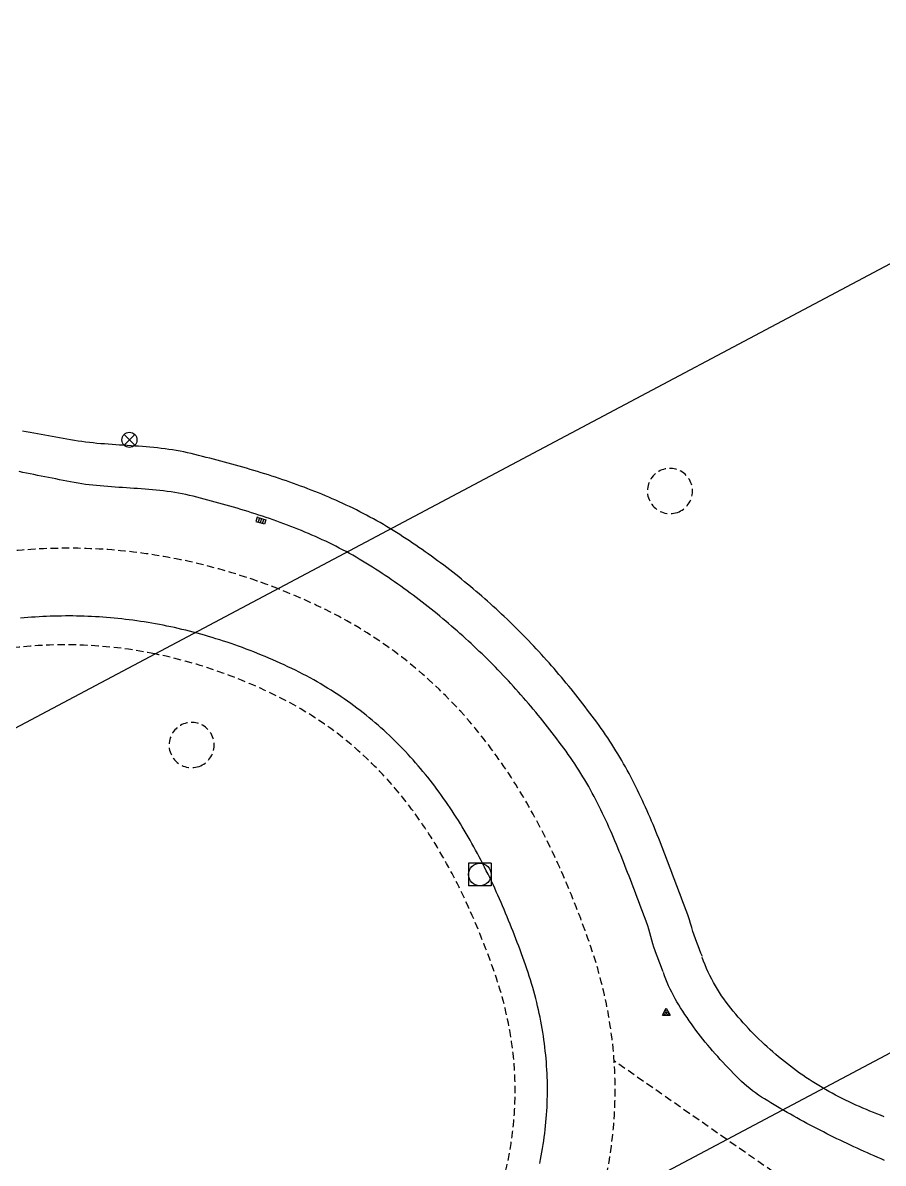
# Model space of a CAD drawing. Header units: millimetres. Extents: x 132999 to 134001, y 131000 to 132000.
# Drawn here: x 133584 to 133641.2, y 131421.4 to 131497.2 of the extents above; entities that cross this region are included whole.
import ezdxf

# ---------------------------------------------------------------- set-up
doc = ezdxf.new("R2010")
doc.units = ezdxf.units.MM
doc.linetypes.add('DASHED', pattern=[0.75, 0.5, -0.25])
doc.layers.get('0').update_dxf_attribs({"linetype": 'CONTINUOUS'})
for name, color, linetype in [('W0001', 6, 'DASHED'), ('W0008', 7, 'CONTINUOUS'), ('W0112', 1, 'DASHED'), ('W0120', 7, 'CONTINUOUS'), ('W0400', 7, 'CONTINUOUS'), ('W0420', 7, 'CONTINUOUS'), ('W0469', 7, 'CONTINUOUS'), ('W0851', 7, 'CONTINUOUS')]:
    doc.layers.add(name, color=color, linetype=linetype)

# ---------------------------------------------------------------- blocks, each defined once
blk = doc.blocks.new('T851')
for p, q in [((-0.25, -0.15), (0, 0.317)), ((0, 0.317), (0.25, -0.15)), ((-0.25, -0.15), (0.25, -0.15))]:
    blk.add_line(p, q)
for major_axis in [(-0.106, 0.106), (-0.0354, 0.0354), (-0.0236, 0.0236)]:
    blk.add_ellipse((0, 0), major_axis=major_axis, ratio=1, start_param=3.926991, end_param=10.210176)
blk = doc.blocks.new('T420')
for p, q in [((0.75, 0.75), (-0.75, 0.75)), ((-0.75, 0.75), (-0.75, -0.75)), ((0.75, 0.75), (0.75, -0.75)), ((0.75, -0.75), (-0.75, -0.75))]:
    blk.add_line(p, q)
blk.add_ellipse((0, 0), major_axis=(-0.53, 0.53), ratio=1, start_param=3.926991, end_param=10.210176)
blk = doc.blocks.new('T400')
for p, q in [((-0.15, 0.3), (0.15, 0.3)), ((-0.15, -0.25), (-0.15, 0.3)), ((-0.15, 0.15), (0.15, 0.15)), ((-0.15, 0), (0.15, 0)), ((0.15, 0.3), (0.15, -0.25)), ((-0.15, -0.15), (0.15, -0.15)), ((-0.15, -0.25), (-0.15, -0.3)), ((-0.15, -0.3), (0.15, -0.3)), ((0.15, -0.3), (0.15, -0.25))]:
    blk.add_line(p, q)
blk = doc.blocks.new('T469')
at = {"color": 0, "linetype": 'Continuous', "flags": 128}
for points in [[(-0.354, 0.354), (0.354, -0.354)], [(-0.354, -0.354), (0.354, 0.354)]]:
    blk.add_lwpolyline(points, dxfattribs=at)
at = {"color": 0, "linetype": 'Continuous'}
blk.add_circle((0, 0), 0.5, dxfattribs=at)

msp = doc.modelspace()

# ---------------------------------------------------------------- linework, layer by layer
at = {"layer": 'W0001', "flags": 128}
for points in [[(133600.987, 131459.545), (133600.705, 131459.654), (133600.423, 131459.762), (133600.141, 131459.867), (133599.858, 131459.97), (133599.576, 131460.07), (133599.293, 131460.168), (133599.011, 131460.264), (133598.728, 131460.358), (133598.445, 131460.449), (133598.161, 131460.539), (133597.878, 131460.625), (133597.595, 131460.71), (133597.311, 131460.792), (133597.028, 131460.872), (133596.744, 131460.95), (133596.46, 131461.025), (133596.176, 131461.098), (133595.892, 131461.169), (133595.608, 131461.238), (133595.324, 131461.304), (133595.039, 131461.368), (133594.755, 131461.43), (133594.471, 131461.489), (133594.186, 131461.547), (133593.902, 131461.602), (133593.617, 131461.654), (133593.333, 131461.705), (133593.048, 131461.753), (133592.763, 131461.799), (133592.479, 131461.843), (133592.194, 131461.884), (133591.909, 131461.923), (133591.624, 131461.96), (133591.34, 131461.995), (133591.055, 131462.028), (133590.77, 131462.058), (133590.486, 131462.086), (133590.201, 131462.112), (133589.916, 131462.135), (133589.632, 131462.156), (133589.347, 131462.176), (133589.063, 131462.192), (133588.778, 131462.207), (133588.494, 131462.22), (133588.21, 131462.23), (133587.926, 131462.238), (133587.642, 131462.244), (133587.358, 131462.248), (133587.074, 131462.249), (133586.79, 131462.249), (133586.506, 131462.246), (133586.223, 131462.241), (133585.939, 131462.234), (133585.656, 131462.225), (133585.373, 131462.213), (133585.09, 131462.2), (133584.807, 131462.184), (133584.524, 131462.167), (133584.241, 131462.147), (133583.959, 131462.125), (133583.677, 131462.101), (133583.395, 131462.074), (133583.113, 131462.046), (133582.831, 131462.016), (133582.549, 131461.984), (133582.268, 131461.949), (133581.987, 131461.913), (133581.706, 131461.874), (133581.425, 131461.833), (133581.144, 131461.791), (133580.864, 131461.746), (133580.584, 131461.699), (133580.304, 131461.651), (133580.024, 131461.6), (133579.745, 131461.547), (133579.466, 131461.493), (133579.186, 131461.436), (133578.908, 131461.377), (133578.629, 131461.317), (133578.351, 131461.254), (133578.073, 131461.19), (133577.795, 131461.123), (133577.517, 131461.055), (133577.24, 131460.985), (133576.963, 131460.912), (133576.686, 131460.838), (133576.409, 131460.762), (133576.133, 131460.685), (133575.857, 131460.605), (133575.581, 131460.523), (133575.305, 131460.44), (133575.03, 131460.354), (133574.755, 131460.267), (133574.48, 131460.178), (133574.206, 131460.087), (133573.931, 131459.994), (133573.657, 131459.9), (133573.384, 131459.804), (133573.11, 131459.705), (133572.837, 131459.605), (133572.564, 131459.504), (133572.291, 131459.4), (133572.019, 131459.295), (133571.747, 131459.188), (133571.475, 131459.079), (133571.203, 131458.969), (133570.932, 131458.856), (133570.661, 131458.742), (133570.39, 131458.627), (133570.119, 131458.509), (133569.849, 131458.39), (133569.579, 131458.269), (133569.309, 131458.147), (133569.04, 131458.022), (133568.77, 131457.897), (133568.498, 131457.767), (133568.22, 131457.633), (133567.941, 131457.495), (133567.664, 131457.356), (133567.389, 131457.213), (133567.115, 131457.069), (133566.844, 131456.923), (133566.574, 131456.774), (133566.307, 131456.624), (133566.041, 131456.471), (133565.777, 131456.316), (133565.515, 131456.159), (133565.255, 131455.999), (133564.998, 131455.838), (133564.742, 131455.674), (133564.488, 131455.508), (133564.236, 131455.34), (133563.986, 131455.17), (133563.738, 131454.998), (133563.493, 131454.823), (133563.249, 131454.647), (133563.007, 131454.468), (133562.768, 131454.287), (133562.531, 131454.103), (133562.295, 131453.918), (133562.062, 131453.73), (133561.831, 131453.541), (133561.603, 131453.349), (133561.376, 131453.155), (133561.152, 131452.959), (133560.929, 131452.761), (133560.709, 131452.56), (133560.492, 131452.358), (133560.276, 131452.153), (133560.063, 131451.946), (133559.852, 131451.737), (133559.643, 131451.526), (133559.437, 131451.313), (133559.233, 131451.098), (133559.031, 131450.881), (133558.831, 131450.662), (133558.634, 131450.441), (133558.44, 131450.217), (133558.247, 131449.992), (133558.057, 131449.765), (133557.87, 131449.535), (133557.684, 131449.304), (133557.502, 131449.071), (133557.321, 131448.836), (133557.143, 131448.598), (133556.968, 131448.359), (133556.795, 131448.118), (133556.624, 131447.875), (133556.456, 131447.63), (133556.29, 131447.384), (133556.127, 131447.135), (133555.966, 131446.885), (133555.807, 131446.632), (133555.652, 131446.378), (133555.498, 131446.122), (133555.347, 131445.865), (133555.199, 131445.605), (133555.053, 131445.344), (133554.909, 131445.081), (133554.768, 131444.816), (133554.63, 131444.55), (133554.494, 131444.281), (133554.361, 131444.011), (133554.23, 131443.74), (133554.101, 131443.467), (133553.975, 131443.192), (133553.852, 131442.915), (133553.731, 131442.637), (133553.612, 131442.357), (133553.496, 131442.076), (133553.382, 131441.793), (133553.271, 131441.508), (133553.163, 131441.222), (133553.057, 131440.934), (133552.953, 131440.645), (133552.852, 131440.354), (133552.753, 131440.061), (133552.657, 131439.767), (133552.563, 131439.472), (133552.471, 131439.175), (133552.382, 131438.876), (133552.297, 131438.58), (133552.214, 131438.287), (133552.135, 131437.997), (133552.057, 131437.708), (133551.981, 131437.418), (133551.907, 131437.129), (133551.835, 131436.839), (133551.765, 131436.55), (133551.696, 131436.26), (133551.63, 131435.971), (133551.565, 131435.682), (133551.503, 131435.392), (133551.442, 131435.103), (133551.383, 131434.814), (133551.326, 131434.525), (133551.271, 131434.235), (133551.217, 131433.946), (133551.166, 131433.657), (133551.117, 131433.368), (133551.076, 131433.12)], [(133622.259, 131418.424), (133622.339, 131418.715), (133622.417, 131419.007), (133622.491, 131419.299), (133622.562, 131419.591), (133622.63, 131419.884), (133622.695, 131420.177), (133622.757, 131420.47), (133622.816, 131420.764), (133622.872, 131421.058), (133622.925, 131421.352), (133622.975, 131421.646), (133623.022, 131421.941), (133623.066, 131422.236), (133623.107, 131422.53), (133623.144, 131422.826), (133623.179, 131423.121), (133623.211, 131423.416), (133623.239, 131423.712), (133623.264, 131424.008), (133623.287, 131424.303), (133623.306, 131424.599), (133623.322, 131424.895), (133623.334, 131425.191), (133623.344, 131425.488), (133623.351, 131425.784), (133623.354, 131426.08), (133623.355, 131426.376), (133623.352, 131426.672), (133623.346, 131426.968), (133623.337, 131427.265), (133623.325, 131427.561), (133623.31, 131427.857), (133623.292, 131428.152), (133623.27, 131428.448), (133623.246, 131428.744), (133623.218, 131429.039), (133623.188, 131429.335), (133623.154, 131429.63), (133623.117, 131429.925), (133623.077, 131430.22), (133623.034, 131430.514), (133622.988, 131430.809), (133622.938, 131431.103), (133622.886, 131431.397), (133622.831, 131431.69), (133622.773, 131431.984), (133622.711, 131432.277), (133622.647, 131432.57), (133622.579, 131432.862), (133622.509, 131433.154), (133622.436, 131433.446), (133622.359, 131433.738), (133622.28, 131434.029), (133622.197, 131434.32), (133622.112, 131434.61), (133622.024, 131434.9), (133621.932, 131435.19), (133621.838, 131435.479), (133621.741, 131435.768), (133621.643, 131436.051), (133621.547, 131436.322), (133621.452, 131436.587), (133621.356, 131436.852), (133621.26, 131437.117), (133621.162, 131437.381), (133621.063, 131437.645), (133620.962, 131437.908), (133620.861, 131438.171), (133620.759, 131438.434), (133620.655, 131438.696), (133620.551, 131438.958), (133620.445, 131439.22), (133620.338, 131439.481), (133620.229, 131439.742), (133620.12, 131440.002), (133620.009, 131440.262), (133619.896, 131440.521), (133619.783, 131440.779), (133619.668, 131441.038), (133619.551, 131441.295), (133619.434, 131441.552), (133619.314, 131441.809), (133619.194, 131442.065), (133619.072, 131442.32), (133618.948, 131442.575), (133618.823, 131442.829), (133618.696, 131443.083), (133618.568, 131443.336), (133618.438, 131443.588), (133618.306, 131443.839), (133618.173, 131444.09), (133618.038, 131444.34), (133617.901, 131444.589), (133617.763, 131444.838), (133617.623, 131445.085), (133617.481, 131445.332), (133617.337, 131445.578), (133617.192, 131445.823), (133617.044, 131446.068), (133616.895, 131446.311), (133616.744, 131446.554), (133616.591, 131446.795), (133616.436, 131447.036), (133616.279, 131447.275), (133616.12, 131447.514), (133615.959, 131447.752), (133615.796, 131447.988), (133615.631, 131448.224), (133615.464, 131448.458), (133615.295, 131448.691), (133615.123, 131448.924), (133614.95, 131449.155), (133614.774, 131449.384), (133614.596, 131449.613), (133614.416, 131449.84), (133614.234, 131450.066), (133614.049, 131450.291), (133613.863, 131450.514), (133613.674, 131450.736), (133613.482, 131450.957), (133613.289, 131451.176), (133613.093, 131451.394), (133612.894, 131451.611), (133612.693, 131451.825), (133612.49, 131452.039), (133612.285, 131452.25), (133612.077, 131452.461), (133611.867, 131452.669), (133611.654, 131452.876), (133611.439, 131453.081), (133611.221, 131453.285), (133611.001, 131453.486), (133610.778, 131453.686), (133610.553, 131453.885), (133610.325, 131454.081), (133610.095, 131454.276), (133609.863, 131454.468), (133609.628, 131454.659), (133609.39, 131454.848), (133609.15, 131455.034), (133608.907, 131455.219), (133608.662, 131455.402), (133608.414, 131455.583), (133608.164, 131455.761), (133607.911, 131455.938), (133607.655, 131456.112), (133607.397, 131456.285), (133607.137, 131456.455), (133606.873, 131456.622), (133606.608, 131456.788), (133606.339, 131456.951), (133606.069, 131457.112), (133605.795, 131457.271), (133605.519, 131457.427), (133605.241, 131457.582), (133604.96, 131457.733), (133604.676, 131457.883), (133604.39, 131458.029), (133604.101, 131458.174), (133603.81, 131458.316), (133603.519, 131458.454), (133603.236, 131458.586), (133602.955, 131458.713), (133602.674, 131458.839), (133602.394, 131458.962), (133602.113, 131459.083), (133601.831, 131459.202), (133601.55, 131459.319), (133601.268, 131459.433), (133600.987, 131459.545)], [(133630.773, 131422.966), (133623.289, 131428.188)], [(133617.606, 131407.788), (133634.297, 131408.784), (133639.015, 131408.337), (133648.304, 131406.353), (133700.581, 131393.865), (133766.113, 131377.747), (133802.097, 131368.892), (133815.227, 131370.062), (133805.24, 131376.747), (133791.896, 131380.037), (133766.566, 131386.272), (133671.914, 131409.553), (133649.645, 131415.344), (133639.736, 131418.347), (133634.132, 131420.622), (133630.773, 131422.966)]]:
    msp.add_lwpolyline(points, dxfattribs=at)
at = {"layer": 'W0008', "flags": 128}
for points in [[(133608.389, 131463.562), (133608.17, 131463.694), (133607.95, 131463.824), (133607.729, 131463.952), (133607.508, 131464.078), (133607.285, 131464.202), (133607.062, 131464.324), (133606.838, 131464.443), (133606.613, 131464.561), (133606.388, 131464.677), (133606.162, 131464.791), (133605.935, 131464.903), (133605.708, 131465.014), (133605.479, 131465.122), (133605.25, 131465.229), (133605.021, 131465.334), (133604.791, 131465.437), (133604.56, 131465.539), (133604.328, 131465.639), (133604.096, 131465.737), (133603.863, 131465.834), (133603.63, 131465.93), (133603.396, 131466.023), (133603.162, 131466.116), (133602.927, 131466.206), (133602.691, 131466.296), (133602.455, 131466.384), (133602.218, 131466.471), (133601.981, 131466.556), (133601.744, 131466.64), (133601.505, 131466.723), (133601.267, 131466.804), (133601.028, 131466.885), (133600.788, 131466.964), (133600.548, 131467.042), (133600.308, 131467.119), (133600.067, 131467.195), (133599.826, 131467.269), (133599.584, 131467.343), (133599.342, 131467.416), (133599.1, 131467.488), (133598.857, 131467.559), (133598.614, 131467.629), (133598.371, 131467.698), (133598.127, 131467.766), (133597.883, 131467.834), (133597.639, 131467.901), (133597.395, 131467.967), (133597.15, 131468.032), (133596.905, 131468.097), (133596.659, 131468.161), (133596.414, 131468.224), (133596.168, 131468.287), (133595.922, 131468.35), (133595.676, 131468.411), (133595.43, 131468.473), (133595.183, 131468.533), (133594.936, 131468.592), (133594.688, 131468.645), (133594.44, 131468.694), (133594.192, 131468.739), (133593.943, 131468.78), (133593.693, 131468.818), (133593.443, 131468.852), (133593.193, 131468.883), (133592.943, 131468.912), (133592.692, 131468.937), (133592.441, 131468.961), (133592.189, 131468.983), (133591.938, 131469.003), (133591.686, 131469.022), (133591.435, 131469.04), (133591.183, 131469.057), (133590.931, 131469.073), (133590.679, 131469.089), (133590.427, 131469.105), (133590.175, 131469.122), (133589.923, 131469.139), (133589.672, 131469.157), (133589.42, 131469.176), (133589.169, 131469.196), (133588.917, 131469.219), (133588.666, 131469.243), (133588.416, 131469.269), (133588.165, 131469.298), (133587.915, 131469.33), (133587.665, 131469.365), (133587.416, 131469.403), (133587.167, 131469.445), (133586.918, 131469.491), (133586.674, 131469.538), (133586.429, 131469.583), (133586.184, 131469.628), (133585.939, 131469.672), (133585.694, 131469.716), (133585.449, 131469.759), (133585.204, 131469.803), (133584.959, 131469.847), (133584.714, 131469.891), (133584.469, 131469.936), (133584.224, 131469.982), (133583.98, 131470.029)], [(133605.469, 131462.027), (133605.246, 131462.145), (133605.022, 131462.262), (133604.797, 131462.377), (133604.571, 131462.49), (133604.345, 131462.6), (133604.118, 131462.709), (133603.89, 131462.816), (133603.661, 131462.921), (133603.432, 131463.024), (133603.202, 131463.126), (133602.971, 131463.225), (133602.74, 131463.323), (133602.508, 131463.42), (133602.275, 131463.514), (133602.041, 131463.607), (133601.807, 131463.699), (133601.573, 131463.788), (133601.337, 131463.877), (133601.102, 131463.964), (133600.865, 131464.049), (133600.628, 131464.133), (133600.391, 131464.216), (133600.153, 131464.297), (133599.914, 131464.377), (133599.675, 131464.456), (133599.436, 131464.534), (133599.196, 131464.61), (133598.956, 131464.685), (133598.715, 131464.759), (133598.473, 131464.832), (133598.232, 131464.904), (133597.99, 131464.975), (133597.747, 131465.045), (133597.504, 131465.114), (133597.261, 131465.183), (133597.018, 131465.25), (133596.774, 131465.317), (133596.53, 131465.382), (133596.285, 131465.447), (133596.04, 131465.511), (133595.795, 131465.575), (133595.55, 131465.638), (133595.305, 131465.7), (133595.062, 131465.759), (133594.818, 131465.813), (133594.574, 131465.863), (133594.33, 131465.908), (133594.085, 131465.95), (133593.839, 131465.988), (133593.593, 131466.022), (133593.347, 131466.054), (133593.101, 131466.082), (133592.854, 131466.108), (133592.607, 131466.132), (133592.359, 131466.154), (133592.112, 131466.175), (133591.864, 131466.193), (133591.616, 131466.211), (133591.368, 131466.228), (133591.12, 131466.244), (133590.872, 131466.26), (133590.624, 131466.276), (133590.376, 131466.292), (133590.128, 131466.309), (133589.88, 131466.326), (133589.632, 131466.345), (133589.385, 131466.365), (133589.138, 131466.387), (133588.89, 131466.41), (133588.643, 131466.436), (133588.397, 131466.464), (133588.151, 131466.495), (133587.905, 131466.529), (133587.659, 131466.566), (133587.414, 131466.607), (133587.169, 131466.651), (133586.925, 131466.7), (133586.682, 131466.751), (133586.438, 131466.8), (133586.194, 131466.85), (133585.95, 131466.899), (133585.706, 131466.947), (133585.462, 131466.996), (133585.217, 131467.045), (133584.973, 131467.093), (133584.729, 131467.142), (133584.485, 131467.191), (133584.241, 131467.241), (133583.998, 131467.291), (133583.754, 131467.342)], [(133629.155, 131435.115), (133629.058, 131435.351), (133628.963, 131435.587), (133628.871, 131435.824), (133628.781, 131436.062), (133628.693, 131436.301), (133628.608, 131436.541), (133628.525, 131436.782), (133628.445, 131437.044), (133628.372, 131437.308), (133628.297, 131437.572), (133628.209, 131437.831), (133628.12, 131438.065), (133628.032, 131438.299), (133627.943, 131438.533), (133627.855, 131438.767), (133627.768, 131439.001), (133627.68, 131439.235), (133627.592, 131439.47), (133627.505, 131439.704), (133627.417, 131439.938), (133627.33, 131440.172), (133627.242, 131440.407), (133627.154, 131440.641), (133627.065, 131440.875), (133626.977, 131441.108), (133626.888, 131441.342), (133626.798, 131441.575), (133626.709, 131441.809), (133626.618, 131442.042), (133626.527, 131442.274), (133626.436, 131442.507), (133626.344, 131442.739), (133626.251, 131442.971), (133626.157, 131443.202), (133626.062, 131443.433), (133625.967, 131443.664), (133625.871, 131443.894), (133625.773, 131444.124), (133625.675, 131444.353), (133625.575, 131444.582), (133625.475, 131444.81), (133625.373, 131445.038), (133625.27, 131445.265), (133625.166, 131445.491), (133625.06, 131445.717), (133624.953, 131445.942), (133624.844, 131446.167), (133624.734, 131446.391), (133624.622, 131446.614), (133624.509, 131446.836), (133624.394, 131447.058), (133624.277, 131447.278), (133624.159, 131447.498), (133624.038, 131447.717), (133623.916, 131447.935), (133623.792, 131448.153), (133623.666, 131448.369), (133623.538, 131448.585), (133623.408, 131448.799), (133623.275, 131449.012), (133623.14, 131449.225), (133623.004, 131449.436), (133622.864, 131449.647), (133622.723, 131449.856), (133622.579, 131450.064), (133622.433, 131450.271), (133622.283, 131450.478), (133622.133, 131450.685), (133621.983, 131450.89), (133621.831, 131451.095), (133621.679, 131451.299), (133621.526, 131451.502), (133621.371, 131451.705), (133621.217, 131451.906), (133621.061, 131452.106), (133620.904, 131452.306), (133620.747, 131452.505), (133620.589, 131452.703), (133620.43, 131452.9), (133620.27, 131453.096), (133620.109, 131453.291), (133619.947, 131453.485), (133619.785, 131453.679), (133619.621, 131453.871), (133619.457, 131454.063), (133619.292, 131454.253), (133619.126, 131454.443), (133618.96, 131454.632), (133618.792, 131454.82), (133618.623, 131455.007), (133618.454, 131455.194), (133618.284, 131455.379), (133618.113, 131455.563), (133617.941, 131455.747), (133617.768, 131455.929), (133617.594, 131456.111), (133617.419, 131456.292), (133617.244, 131456.471), (133617.067, 131456.65), (133616.89, 131456.828), (133616.712, 131457.005), (133616.533, 131457.181), (133616.353, 131457.356), (133616.172, 131457.53), (133615.99, 131457.704), (133615.807, 131457.876), (133615.624, 131458.047), (133615.439, 131458.218), (133615.254, 131458.387), (133615.068, 131458.556), (133614.88, 131458.723), (133614.692, 131458.89), (133614.503, 131459.055), (133614.313, 131459.22), (133614.122, 131459.384), (133613.93, 131459.546), (133613.737, 131459.708), (133613.544, 131459.869), (133613.349, 131460.028), (133613.153, 131460.187), (133612.957, 131460.345), (133612.759, 131460.502), (133612.561, 131460.658), (133612.361, 131460.813), (133612.161, 131460.966), (133611.96, 131461.119), (133611.757, 131461.271), (133611.554, 131461.422), (133611.35, 131461.572), (133611.145, 131461.721), (133610.939, 131461.869), (133610.732, 131462.015), (133610.524, 131462.161), (133610.315, 131462.306), (133610.105, 131462.45), (133609.894, 131462.593), (133609.682, 131462.735), (133609.469, 131462.875), (133609.255, 131463.015), (133609.041, 131463.154), (133608.825, 131463.291), (133608.607, 131463.428), (133608.389, 131463.562)], [(133626.553, 131434.102), (133626.456, 131434.332), (133626.361, 131434.564), (133626.269, 131434.796), (133626.18, 131435.03), (133626.094, 131435.265), (133626.011, 131435.501), (133625.933, 131435.738), (133625.862, 131435.976), (133625.795, 131436.215), (133625.729, 131436.455), (133625.662, 131436.695), (133625.592, 131436.933), (133625.516, 131437.17), (133625.432, 131437.405), (133625.342, 131437.64), (133625.253, 131437.875), (133625.164, 131438.11), (133625.075, 131438.346), (133624.986, 131438.582), (133624.898, 131438.817), (133624.809, 131439.053), (133624.721, 131439.289), (133624.632, 131439.524), (133624.543, 131439.76), (133624.454, 131439.995), (133624.365, 131440.231), (133624.275, 131440.466), (133624.185, 131440.701), (133624.094, 131440.936), (133624.003, 131441.17), (133623.911, 131441.404), (133623.819, 131441.638), (133623.725, 131441.871), (133623.631, 131442.104), (133623.536, 131442.337), (133623.44, 131442.569), (133623.343, 131442.801), (133623.245, 131443.032), (133623.146, 131443.263), (133623.045, 131443.493), (133622.943, 131443.723), (133622.84, 131443.951), (133622.735, 131444.18), (133622.629, 131444.407), (133622.521, 131444.634), (133622.412, 131444.86), (133622.301, 131445.085), (133622.188, 131445.309), (133622.073, 131445.533), (133621.957, 131445.756), (133621.838, 131445.977), (133621.718, 131446.198), (133621.595, 131446.418), (133621.47, 131446.637), (133621.343, 131446.854), (133621.213, 131447.071), (133621.082, 131447.286), (133620.947, 131447.501), (133620.811, 131447.714), (133620.671, 131447.926), (133620.53, 131448.137), (133620.385, 131448.347), (133620.237, 131448.555), (133620.089, 131448.761), (133619.939, 131448.967), (133619.789, 131449.171), (133619.638, 131449.375), (133619.485, 131449.577), (133619.332, 131449.779), (133619.178, 131449.98), (133619.024, 131450.18), (133618.868, 131450.379), (133618.711, 131450.577), (133618.554, 131450.775), (133618.396, 131450.971), (133618.237, 131451.166), (133618.076, 131451.361), (133617.916, 131451.554), (133617.754, 131451.747), (133617.591, 131451.938), (133617.427, 131452.129), (133617.263, 131452.319), (133617.097, 131452.508), (133616.931, 131452.696), (133616.764, 131452.883), (133616.596, 131453.069), (133616.427, 131453.254), (133616.257, 131453.438), (133616.086, 131453.621), (133615.914, 131453.803), (133615.742, 131453.984), (133615.568, 131454.165), (133615.394, 131454.344), (133615.218, 131454.523), (133615.042, 131454.7), (133614.865, 131454.877), (133614.687, 131455.052), (133614.508, 131455.227), (133614.328, 131455.4), (133614.147, 131455.573), (133613.965, 131455.745), (133613.782, 131455.915), (133613.599, 131456.085), (133613.414, 131456.254), (133613.228, 131456.422), (133613.042, 131456.589), (133612.855, 131456.755), (133612.666, 131456.919), (133612.477, 131457.083), (133612.287, 131457.246), (133612.096, 131457.408), (133611.904, 131457.569), (133611.711, 131457.729), (133611.517, 131457.888), (133611.322, 131458.046), (133611.126, 131458.203), (133610.929, 131458.359), (133610.732, 131458.514), (133610.533, 131458.668), (133610.333, 131458.821), (133610.133, 131458.973), (133609.931, 131459.125), (133609.729, 131459.275), (133609.525, 131459.424), (133609.321, 131459.572), (133609.115, 131459.719), (133608.909, 131459.865), (133608.702, 131460.01), (133608.493, 131460.154), (133608.284, 131460.297), (133608.074, 131460.439), (133607.863, 131460.58), (133607.65, 131460.719), (133607.437, 131460.858), (133607.223, 131460.996), (133607.007, 131461.133), (133606.79, 131461.268), (133606.572, 131461.4), (133606.353, 131461.53), (133606.133, 131461.657), (133605.913, 131461.782), (133605.691, 131461.906), (133605.469, 131462.027)], [(133595.409, 131456.648), (133595.321, 131456.672), (133595.07, 131456.736), (133594.819, 131456.799), (133594.568, 131456.859), (133594.318, 131456.918), (133594.067, 131456.974), (133593.817, 131457.029), (133593.566, 131457.081), (133593.315, 131457.132), (133593.065, 131457.18), (133592.814, 131457.227), (133592.564, 131457.271), (133592.314, 131457.313), (133592.063, 131457.354), (133591.813, 131457.392), (133591.563, 131457.429), (133591.313, 131457.463), (133591.063, 131457.496), (133590.812, 131457.526), (133590.562, 131457.555), (133590.312, 131457.581), (133590.062, 131457.606), (133589.813, 131457.628), (133589.563, 131457.649), (133589.313, 131457.668), (133589.063, 131457.684), (133588.813, 131457.699), (133588.563, 131457.712), (133588.314, 131457.723), (133588.064, 131457.732), (133587.815, 131457.739), (133587.565, 131457.745), (133587.315, 131457.748), (133587.066, 131457.749), (133586.817, 131457.749), (133586.567, 131457.746), (133586.318, 131457.742), (133586.069, 131457.736), (133585.819, 131457.728), (133585.57, 131457.718), (133585.321, 131457.706), (133585.072, 131457.692), (133584.823, 131457.676), (133584.574, 131457.659), (133584.325, 131457.64), (133584.076, 131457.618), (133583.827, 131457.595)], [(133618.35, 131421.381), (133618.4, 131421.63), (133618.448, 131421.879), (133618.493, 131422.128), (133618.535, 131422.377), (133618.575, 131422.626), (133618.612, 131422.874), (133618.646, 131423.123), (133618.678, 131423.372), (133618.707, 131423.621), (133618.733, 131423.87), (133618.757, 131424.119), (133618.779, 131424.368), (133618.797, 131424.617), (133618.813, 131424.866), (133618.827, 131425.114), (133618.838, 131425.363), (133618.846, 131425.612), (133618.851, 131425.861), (133618.854, 131426.11), (133618.855, 131426.359), (133618.852, 131426.607), (133618.848, 131426.856), (133618.84, 131427.105), (133618.83, 131427.354), (133618.817, 131427.602), (133618.802, 131427.851), (133618.784, 131428.1), (133618.763, 131428.349), (133618.74, 131428.597), (133618.714, 131428.846), (133618.686, 131429.095), (133618.655, 131429.343), (133618.621, 131429.592), (133618.584, 131429.841), (133618.545, 131430.089), (133618.504, 131430.338), (133618.46, 131430.587), (133618.413, 131430.835), (133618.363, 131431.084), (133618.311, 131431.332), (133618.257, 131431.581), (133618.199, 131431.83), (133618.14, 131432.078), (133618.077, 131432.327), (133618.012, 131432.575), (133617.944, 131432.824), (133617.874, 131433.072), (133617.801, 131433.321), (133617.725, 131433.569), (133617.647, 131433.818), (133617.566, 131434.066), (133617.482, 131434.315), (133617.396, 131434.563), (133617.308, 131434.814), (133617.218, 131435.063), (133617.128, 131435.312), (133617.037, 131435.56), (133616.945, 131435.808), (133616.853, 131436.055), (133616.759, 131436.301), (133616.665, 131436.547), (133616.569, 131436.791), (133616.473, 131437.035), (133616.376, 131437.279), (133616.278, 131437.521), (133616.178, 131437.763), (133616.078, 131438.004), (133615.977, 131438.244), (133615.875, 131438.483), (133615.772, 131438.722), (133615.667, 131438.96), (133615.562, 131439.196), (133615.455, 131439.432), (133615.348, 131439.667), (133615.239, 131439.901), (133615.129, 131440.134), (133615.018, 131440.367), (133614.905, 131440.598), (133614.792, 131440.828), (133614.677, 131441.058), (133614.561, 131441.286), (133614.444, 131441.514), (133614.326, 131441.74), (133614.206, 131441.965), (133614.085, 131442.19), (133613.962, 131442.413), (133613.839, 131442.635), (133613.714, 131442.856), (133613.587, 131443.076), (133613.459, 131443.295), (133613.33, 131443.513), (133613.199, 131443.73), (133613.067, 131443.945), (133612.934, 131444.159), (133612.799, 131444.373), (133612.662, 131444.585), (133612.524, 131444.795), (133612.385, 131445.005), (133612.243, 131445.213), (133612.101, 131445.42), (133611.956, 131445.626), (133611.811, 131445.831), (133611.663, 131446.034), (133611.514, 131446.236), (133611.363, 131446.437), (133611.211, 131446.636), (133611.057, 131446.834), (133610.901, 131447.031), (133610.744, 131447.226), (133610.584, 131447.42), (133610.423, 131447.612), (133610.261, 131447.804), (133610.096, 131447.993), (133609.93, 131448.182), (133609.762, 131448.368), (133609.592, 131448.554), (133609.42, 131448.738), (133609.246, 131448.92), (133609.071, 131449.101), (133608.893, 131449.28), (133608.714, 131449.458), (133608.532, 131449.634), (133608.349, 131449.809), (133608.164, 131449.982), (133607.977, 131450.154), (133607.788, 131450.324), (133607.596, 131450.492), (133607.403, 131450.659), (133607.208, 131450.824), (133607.01, 131450.988), (133606.811, 131451.149), (133606.609, 131451.31), (133606.405, 131451.468), (133606.199, 131451.625), (133605.991, 131451.78), (133605.781, 131451.933), (133605.569, 131452.085), (133605.354, 131452.234), (133605.137, 131452.382), (133604.918, 131452.529), (133604.697, 131452.673), (133604.473, 131452.816), (133604.248, 131452.956), (133604.019, 131453.095), (133603.789, 131453.233), (133603.556, 131453.368), (133603.321, 131453.501), (133603.083, 131453.633), (133602.843, 131453.762), (133602.601, 131453.89), (133602.356, 131454.015), (133602.108, 131454.139), (133601.859, 131454.261), (133601.606, 131454.381), (133601.354, 131454.498), (133601.102, 131454.613), (133600.851, 131454.725), (133600.599, 131454.836), (133600.347, 131454.944), (133600.095, 131455.051), (133599.844, 131455.155), (133599.592, 131455.257), (133599.34, 131455.357), (133599.089, 131455.455), (133598.837, 131455.55), (133598.586, 131455.644), (133598.334, 131455.736), (133598.083, 131455.825), (133597.832, 131455.912), (133597.58, 131455.998), (133597.329, 131456.081), (133597.078, 131456.162), (133596.827, 131456.241), (133596.576, 131456.318), (133596.325, 131456.393), (133596.074, 131456.466), (133595.823, 131456.536), (133595.572, 131456.605), (133595.409, 131456.648)], [(133637.183, 131426.367), (133637.103, 131426.414), (133636.884, 131426.544), (133636.667, 131426.679), (133636.451, 131426.816), (133636.239, 131426.955), (133636.029, 131427.097), (133635.82, 131427.24), (133635.613, 131427.385), (133635.408, 131427.532), (133635.205, 131427.681), (133635.004, 131427.833), (133634.804, 131427.986), (133634.607, 131428.141), (133634.411, 131428.299), (133634.217, 131428.458), (133634.025, 131428.62), (133633.835, 131428.783), (133633.646, 131428.949), (133633.46, 131429.117), (133633.275, 131429.286), (133633.092, 131429.458), (133632.911, 131429.632), (133632.732, 131429.808), (133632.555, 131429.986), (133632.379, 131430.166), (133632.206, 131430.348), (133632.034, 131430.533), (133631.865, 131430.719), (133631.697, 131430.908), (133631.531, 131431.099), (133631.367, 131431.291), (133631.205, 131431.486), (133631.045, 131431.683), (133630.884, 131431.888), (133630.727, 131432.096), (133630.576, 131432.307), (133630.429, 131432.52), (133630.287, 131432.736), (133630.151, 131432.955), (133630.018, 131433.177), (133629.891, 131433.401), (133629.769, 131433.628), (133629.651, 131433.858), (133629.539, 131434.091), (133629.431, 131434.326), (133629.328, 131434.564), (133629.23, 131434.805), (133629.137, 131435.049)], [(133634.488, 131424.937), (133634.354, 131425.015), (133634.138, 131425.142), (133633.924, 131425.27), (133633.709, 131425.398), (133633.496, 131425.528), (133633.283, 131425.659), (133633.079, 131425.788), (133632.879, 131425.921), (133632.682, 131426.059), (133632.489, 131426.201), (133632.3, 131426.348), (133632.115, 131426.501), (133631.934, 131426.659), (133631.757, 131426.823), (133631.574, 131427.001), (133631.392, 131427.18), (133631.212, 131427.36), (133631.034, 131427.542), (133630.857, 131427.725), (133630.682, 131427.91), (133630.509, 131428.096), (133630.338, 131428.283), (133630.168, 131428.472), (133630, 131428.663), (133629.834, 131428.855), (133629.67, 131429.048), (133629.507, 131429.243), (133629.347, 131429.44), (133629.188, 131429.638), (133629.031, 131429.837), (133628.876, 131430.038), (133628.723, 131430.241), (133628.572, 131430.445), (133628.423, 131430.651), (133628.275, 131430.859), (133628.13, 131431.068), (133627.986, 131431.279), (133627.845, 131431.491), (133627.705, 131431.705), (133627.577, 131431.909), (133627.454, 131432.115), (133627.335, 131432.323), (133627.222, 131432.533), (133627.112, 131432.746), (133627.008, 131432.961), (133626.908, 131433.179), (133626.813, 131433.398), (133626.723, 131433.62), (133626.637, 131433.845), (133626.557, 131434.071)], [(133641.224, 131424.481), (133640.989, 131424.573), (133640.754, 131424.666), (133640.519, 131424.761), (133640.285, 131424.857), (133640.052, 131424.955), (133639.819, 131425.054), (133639.587, 131425.155), (133639.356, 131425.258), (133639.126, 131425.363), (133638.897, 131425.47), (133638.669, 131425.579), (133638.441, 131425.69), (133638.215, 131425.804), (133637.99, 131425.92), (133637.766, 131426.039), (133637.544, 131426.161), (133637.323, 131426.286), (133637.183, 131426.367)], [(133641.263, 131421.577), (133641.034, 131421.675), (133640.805, 131421.774), (133640.577, 131421.873), (133640.349, 131421.974), (133640.121, 131422.075), (133639.894, 131422.177), (133639.667, 131422.279), (133639.44, 131422.383), (133639.214, 131422.487), (133638.988, 131422.593), (133638.763, 131422.699), (133638.538, 131422.805), (133638.314, 131422.913), (133638.09, 131423.022), (133637.866, 131423.131), (133637.643, 131423.242), (133637.42, 131423.353), (133637.198, 131423.466), (133636.977, 131423.579), (133636.755, 131423.693), (133636.534, 131423.808), (133636.314, 131423.924), (133636.094, 131424.041), (133635.875, 131424.16), (133635.656, 131424.279), (133635.438, 131424.399), (133635.22, 131424.52), (133635.002, 131424.642), (133634.786, 131424.766), (133634.569, 131424.89), (133634.488, 131424.937)]]:
    msp.add_lwpolyline(points, dxfattribs=at)
at = {"layer": 'W0112', "flags": 128}
for points in [[(133627.49, 131464.633, 0.704651), (133627.515, 131467.46, 1.419141)], [(133595.703, 131447.756, 0.704651), (133595.728, 131450.583, 1.419141)]]:
    msp.add_lwpolyline(points, format="xyb", close=True, dxfattribs=at)
for points in [[(133592.748, 131455.236), (133592.527, 131455.28), (133592.277, 131455.328), (133592.027, 131455.373), (133591.776, 131455.416), (133591.526, 131455.458), (133591.276, 131455.497), (133591.025, 131455.534), (133590.775, 131455.568), (133590.525, 131455.601), (133590.274, 131455.631), (133590.024, 131455.66), (133589.773, 131455.686), (133589.523, 131455.71), (133589.272, 131455.732), (133589.022, 131455.751), (133588.771, 131455.769), (133588.521, 131455.785), (133588.27, 131455.798), (133588.02, 131455.809), (133587.769, 131455.818), (133587.518, 131455.825), (133587.268, 131455.83), (133587.017, 131455.833), (133586.766, 131455.834), (133586.516, 131455.833), (133586.265, 131455.829), (133586.014, 131455.823), (133585.764, 131455.816), (133585.513, 131455.806), (133585.262, 131455.794), (133585.011, 131455.78), (133584.76, 131455.764), (133584.509, 131455.746), (133584.259, 131455.726), (133584.008, 131455.704), (133583.757, 131455.68), (133583.506, 131455.653), (133583.255, 131455.625), (133583.004, 131455.594), (133582.753, 131455.562), (133582.502, 131455.527), (133582.251, 131455.491), (133582, 131455.452), (133581.749, 131455.411), (133581.498, 131455.369), (133581.247, 131455.324), (133580.996, 131455.277), (133580.745, 131455.228), (133580.494, 131455.177), (133580.242, 131455.124), (133579.991, 131455.069), (133579.74, 131455.012), (133579.489, 131454.953), (133579.238, 131454.892), (133578.986, 131454.829), (133578.735, 131454.764), (133578.484, 131454.697), (133578.232, 131454.628), (133577.981, 131454.557), (133577.73, 131454.484), (133577.478, 131454.409), (133577.227, 131454.332), (133576.976, 131454.253), (133576.724, 131454.172), (133576.473, 131454.089), (133576.221, 131454.004), (133575.97, 131453.917), (133575.719, 131453.828), (133575.467, 131453.737), (133575.216, 131453.645), (133574.964, 131453.55), (133574.712, 131453.453), (133574.461, 131453.354), (133574.209, 131453.254), (133573.958, 131453.151), (133573.706, 131453.046), (133573.454, 131452.94), (133573.203, 131452.831), (133572.951, 131452.721), (133572.702, 131452.609), (133572.455, 131452.496), (133572.21, 131452.381), (133571.966, 131452.265), (133571.725, 131452.147), (133571.485, 131452.027), (133571.247, 131451.905), (133571.011, 131451.782), (133570.777, 131451.657), (133570.545, 131451.531), (133570.314, 131451.403), (133570.086, 131451.273), (133569.86, 131451.141), (133569.635, 131451.008), (133569.412, 131450.873), (133569.191, 131450.736), (133568.973, 131450.598), (133568.756, 131450.458), (133568.54, 131450.316), (133568.327, 131450.172), (133568.116, 131450.027), (133567.907, 131449.88), (133567.699, 131449.731), (133567.494, 131449.581), (133567.29, 131449.429), (133567.088, 131449.275), (133566.889, 131449.12), (133566.691, 131448.962), (133566.495, 131448.803), (133566.301, 131448.643), (133566.109, 131448.48), (133565.919, 131448.316), (133565.731, 131448.15), (133565.545, 131447.983), (133565.361, 131447.813), (133565.178, 131447.642), (133564.998, 131447.469), (133564.82, 131447.295), (133564.643, 131447.118), (133564.469, 131446.94), (133564.296, 131446.761), (133564.126, 131446.579), (133563.957, 131446.396), (133563.791, 131446.21), (133563.626, 131446.024), (133563.464, 131445.835), (133563.303, 131445.645), (133563.144, 131445.452), (133562.988, 131445.259), (133562.833, 131445.063), (133562.68, 131444.865), (133562.53, 131444.666), (133562.381, 131444.465), (133562.234, 131444.262), (133562.089, 131444.058), (133561.947, 131443.851), (133561.806, 131443.643), (133561.667, 131443.433), (133561.531, 131443.221), (133561.396, 131443.008), (133561.263, 131442.793), (133561.133, 131442.575), (133561.004, 131442.356), (133560.877, 131442.136), (133560.753, 131441.913), (133560.63, 131441.689), (133560.51, 131441.463), (133560.391, 131441.235), (133560.274, 131441.005), (133560.16, 131440.773), (133560.048, 131440.54), (133559.937, 131440.305), (133559.829, 131440.068), (133559.723, 131439.829), (133559.618, 131439.588), (133559.516, 131439.345), (133559.416, 131439.101), (133559.318, 131438.855), (133559.222, 131438.607), (133559.128, 131438.357), (133559.036, 131438.105), (133558.946, 131437.852), (133558.858, 131437.596), (133558.773, 131437.339), (133558.74, 131437.238)], [(133615.464, 131418.677), (133615.545, 131418.928), (133615.624, 131419.18), (133615.7, 131419.431), (133615.774, 131419.682), (133615.844, 131419.933), (133615.912, 131420.184), (133615.977, 131420.435), (133616.039, 131420.686), (133616.099, 131420.937), (133616.155, 131421.188), (133616.209, 131421.439), (133616.26, 131421.69), (133616.309, 131421.94), (133616.354, 131422.191), (133616.397, 131422.442), (133616.437, 131422.693), (133616.475, 131422.943), (133616.509, 131423.194), (133616.541, 131423.445), (133616.57, 131423.695), (133616.596, 131423.946), (133616.62, 131424.197), (133616.641, 131424.447), (133616.659, 131424.698), (133616.674, 131424.948), (133616.686, 131425.199), (133616.696, 131425.449), (133616.703, 131425.699), (133616.707, 131425.95), (133616.708, 131426.2), (133616.707, 131426.45), (133616.703, 131426.701), (133616.696, 131426.951), (133616.686, 131427.201), (133616.674, 131427.451), (133616.659, 131427.701), (133616.641, 131427.951), (133616.62, 131428.201), (133616.596, 131428.451), (133616.57, 131428.701), (133616.541, 131428.951), (133616.509, 131429.201), (133616.475, 131429.451), (133616.437, 131429.701), (133616.397, 131429.951), (133616.354, 131430.201), (133616.309, 131430.451), (133616.26, 131430.7), (133616.209, 131430.95), (133616.155, 131431.2), (133616.099, 131431.45), (133616.039, 131431.699), (133615.977, 131431.949), (133615.912, 131432.198), (133615.844, 131432.448), (133615.774, 131432.697), (133615.7, 131432.947), (133615.624, 131433.196), (133615.545, 131433.446), (133615.464, 131433.695), (133615.379, 131433.945), (133615.292, 131434.194), (133615.203, 131434.444), (133615.113, 131434.693), (133615.022, 131434.941), (133614.93, 131435.188), (133614.837, 131435.435), (133614.743, 131435.681), (133614.648, 131435.926), (133614.553, 131436.171), (133614.456, 131436.414), (133614.358, 131436.657), (133614.259, 131436.899), (133614.159, 131437.14), (133614.057, 131437.38), (133613.955, 131437.619), (133613.852, 131437.858), (133613.747, 131438.095), (133613.641, 131438.332), (133613.534, 131438.567), (133613.426, 131438.802), (133613.317, 131439.036), (133613.206, 131439.268), (133613.094, 131439.5), (133612.981, 131439.731), (133612.867, 131439.96), (133612.751, 131440.189), (133612.634, 131440.416), (133612.515, 131440.643), (133612.395, 131440.868), (133612.274, 131441.092), (133612.151, 131441.315), (133612.027, 131441.537), (133611.902, 131441.758), (133611.775, 131441.978), (133611.646, 131442.196), (133611.516, 131442.413), (133611.385, 131442.63), (133611.252, 131442.844), (133611.117, 131443.058), (133610.981, 131443.27), (133610.843, 131443.481), (133610.703, 131443.691), (133610.562, 131443.9), (133610.42, 131444.107), (133610.275, 131444.313), (133610.129, 131444.517), (133609.982, 131444.72), (133609.832, 131444.922), (133609.681, 131445.123), (133609.528, 131445.322), (133609.373, 131445.519), (133609.217, 131445.716), (133609.058, 131445.91), (133608.898, 131446.104), (133608.736, 131446.295), (133608.572, 131446.486), (133608.406, 131446.675), (133608.238, 131446.862), (133608.069, 131447.048), (133607.897, 131447.232), (133607.724, 131447.415), (133607.548, 131447.596), (133607.37, 131447.775), (133607.191, 131447.953), (133607.009, 131448.129), (133606.826, 131448.304), (133606.64, 131448.477), (133606.452, 131448.649), (133606.262, 131448.818), (133606.07, 131448.986), (133605.876, 131449.153), (133605.68, 131449.317), (133605.481, 131449.48), (133605.28, 131449.641), (133605.077, 131449.8), (133604.872, 131449.958), (133604.665, 131450.114), (133604.455, 131450.268), (133604.243, 131450.42), (133604.029, 131450.57), (133603.812, 131450.719), (133603.593, 131450.865), (133603.371, 131451.01), (133603.148, 131451.153), (133602.922, 131451.294), (133602.693, 131451.433), (133602.462, 131451.57), (133602.228, 131451.705), (133601.992, 131451.838), (133601.754, 131451.969), (133601.513, 131452.098), (133601.269, 131452.225), (133601.023, 131452.35), (133600.775, 131452.473), (133600.525, 131452.594), (133600.276, 131452.713), (133600.026, 131452.829), (133599.776, 131452.943), (133599.526, 131453.054), (133599.277, 131453.164), (133599.027, 131453.271), (133598.777, 131453.376), (133598.528, 131453.479), (133598.278, 131453.579), (133598.028, 131453.678), (133597.778, 131453.774), (133597.528, 131453.868), (133597.278, 131453.959), (133597.029, 131454.048), (133596.779, 131454.136), (133596.529, 131454.22), (133596.279, 131454.303), (133596.029, 131454.384), (133595.779, 131454.462), (133595.529, 131454.538), (133595.279, 131454.612), (133595.029, 131454.684), (133594.779, 131454.753), (133594.529, 131454.82), (133594.278, 131454.885), (133594.028, 131454.948), (133593.778, 131455.009), (133593.528, 131455.068), (133593.278, 131455.124), (133593.028, 131455.178), (133592.777, 131455.23), (133592.748, 131455.236)]]:
    msp.add_lwpolyline(points, dxfattribs=at)
at = {"layer": 'W0120', "flags": 128}
msp.add_lwpolyline([(133812.536, 131571.88), (133834.269, 131530.906), (133361.643, 131280.213), (133361.643, 131280.213), (133340.011, 131321.105), (133812.536, 131571.88), (133834.269, 131530.906)], close=True, dxfattribs=at)

# ---------------------------------------------------------------- block references
at = {"layer": 'W0400', "rotation": 251.7545021183571}
msp.add_blockref('T400', (133599.812, 131464.077), dxfattribs=at)
at = {"layer": 'W0420'}
msp.add_blockref('T420', (133614.363, 131440.573), dxfattribs=at)
at = {"layer": 'W0469'}
msp.add_blockref('T469', (133591.078, 131469.45), dxfattribs=at)
at = {"layer": 'W0851'}
msp.add_blockref('T851', (133626.755, 131431.384), dxfattribs=at)

doc.saveas('drawing.dxf')
